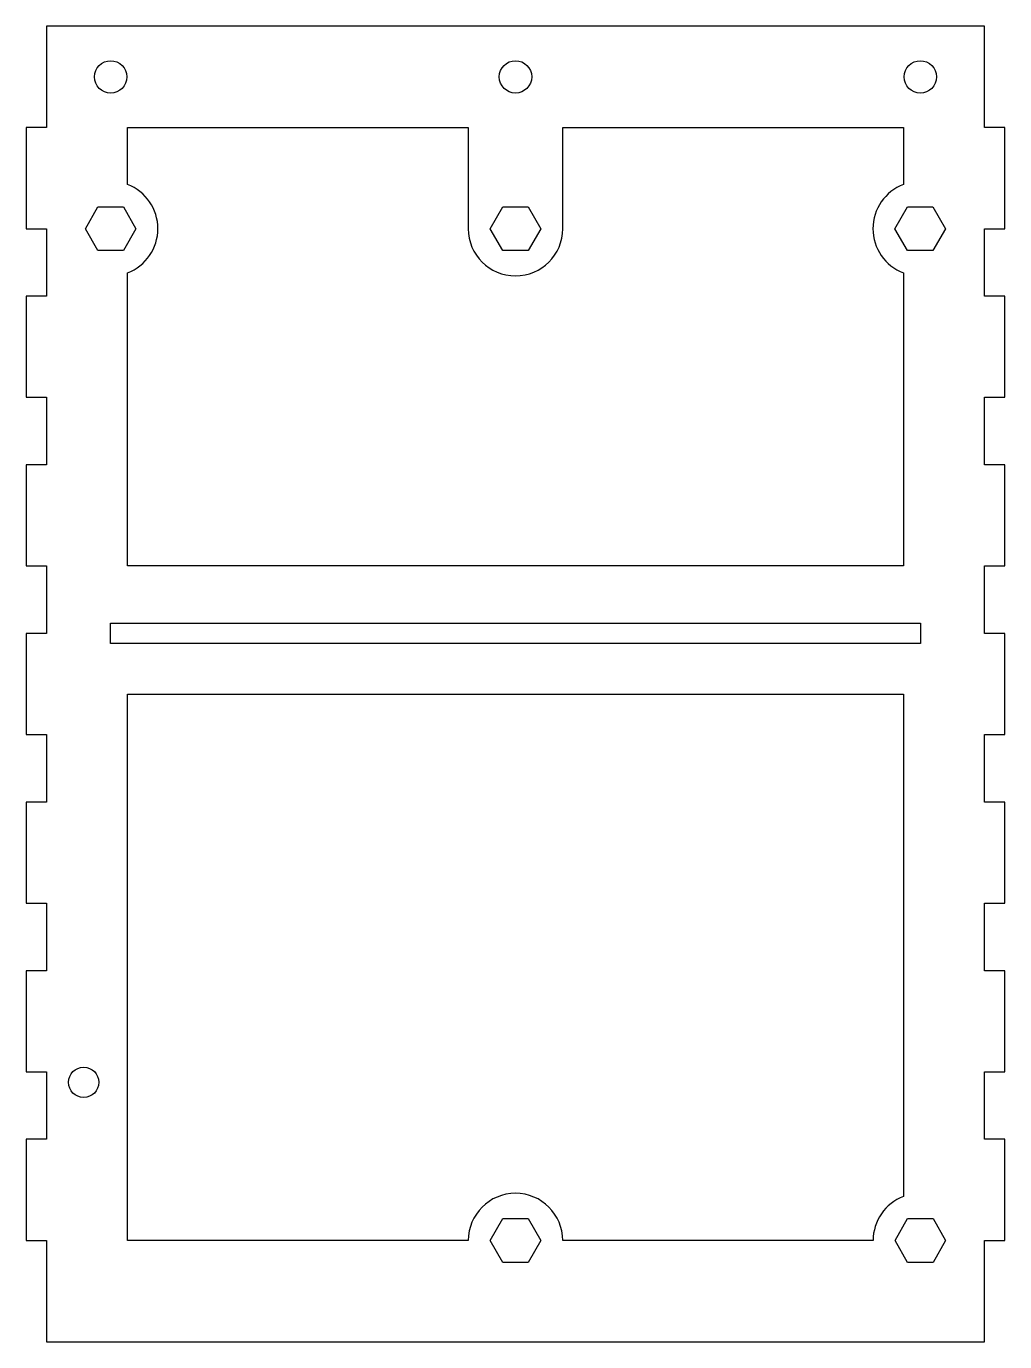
# Model space of a CAD drawing. Header units: millimetres. Extents: x 0 to 145, y 0 to 195.
import ezdxf

# ---------------------------------------------------------------- set-up
doc = ezdxf.new("R2010")
doc.units = ezdxf.units.MM

msp = doc.modelspace()

# ---------------------------------------------------------------- linework, layer by layer
for points in [[(145, 180), (142, 180), (142, 195), (3, 195), (3, 180), (0, 180), (0, 165), (3, 165), (3, 155), (0, 155), (0, 140), (3, 140), (3, 130), (0, 130), (0, 115), (3, 115), (3, 105), (0, 105), (0, 90), (3, 90), (3, 80), (0, 80), (0, 65), (3, 65), (3, 55), (0, 55), (0, 40), (3, 40), (3, 30), (0, 30), (0, 15), (3, 15), (3, 0), (142, 0), (142, 15), (145, 15), (145, 30), (142, 30), (142, 40), (145, 40), (145, 55), (142, 55), (142, 65), (145, 65), (145, 80), (142, 80), (142, 90), (145, 90), (145, 105), (142, 105), (142, 115), (145, 115), (145, 130), (142, 130), (142, 140), (145, 140), (145, 155), (142, 155), (142, 165), (145, 165)], [(16.25, 165), (14.38, 161.75), (10.62, 161.75), (8.75, 165), (10.62, 168.25), (14.38, 168.25)], [(68.75, 165), (70.62, 168.25), (74.38, 168.25), (76.25, 165), (74.38, 161.75), (70.62, 161.75)], [(128.72, 165), (130.59, 168.25), (134.35, 168.25), (136.22, 165), (134.35, 161.75), (130.59, 161.75)], [(132.5, 103.5), (12.5, 103.5), (12.5, 106.5), (132.5, 106.5)], [(70.62, 11.75), (68.75, 15), (70.62, 18.25), (74.38, 18.25), (76.25, 15), (74.38, 11.75)], [(130.62, 11.75), (128.75, 15), (130.62, 18.25), (134.38, 18.25), (136.25, 15), (134.38, 11.75)]]:
    msp.add_lwpolyline(points, close=True)
for points in [[(15, 158.46, 0.688247), (15, 171.54), (15, 180), (65.5, 180), (65.5, 165, 1), (79.5, 165), (79.5, 180), (130, 180), (130, 171.55, 0.691729), (130, 158.45), (130, 115), (15, 115)], [(130, 21.54, 0.310868), (125.5, 15), (79.5, 15, 1), (65.5, 15), (15, 15), (15, 96), (130, 96)]]:
    msp.add_lwpolyline(points, format="xyb", close=True)
for centre, radius in [((12.5, 187.5), 2.4), ((72.5, 187.5), 2.4), ((132.5, 187.5), 2.4), ((8.5, 38.45), 2.25)]:
    msp.add_circle(centre, radius)

doc.saveas('drawing.dxf')
